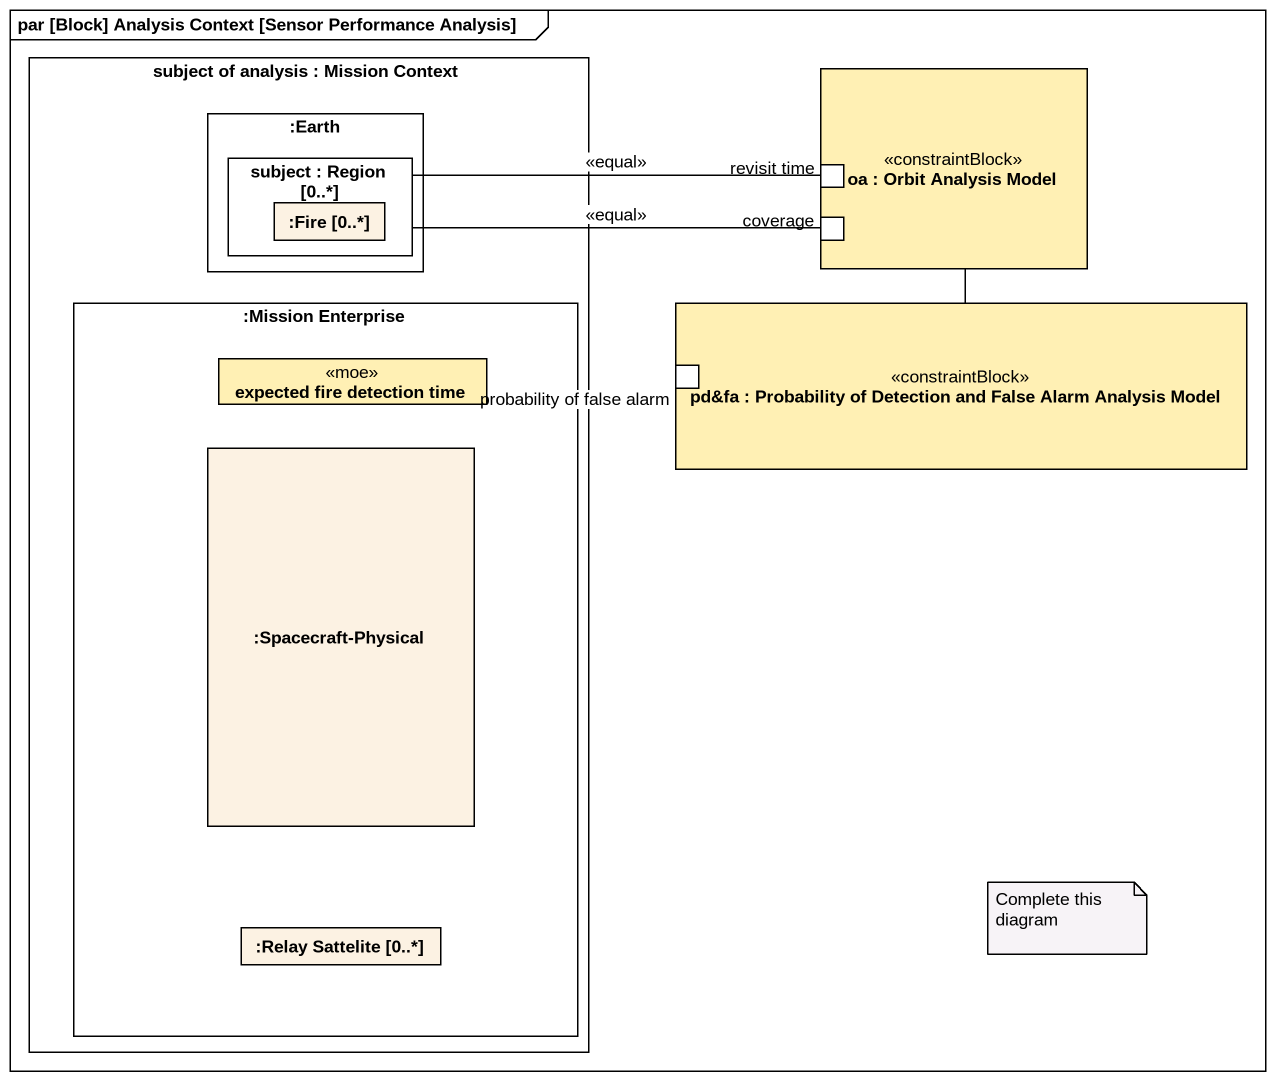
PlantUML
@startuml
mainframe par [Block] Analysis Context [Sensor Performance Analysis]
rectangle "subject of analysis : Mission Context" as subject_of_analysis {
  rectangle ":Earth" as Earth {
    rectangle "subject : Region [0..*]" as subject {
      rectangle ":Fire [0..*]" as Fire_0
    }
  }
  rectangle ":Mission Enterprise" as Mission_Enterprise {
    rectangle "expected fire detection time" as expected_fire_detection_time <<moe>> #FFF0B4
    rectangle ":Spacecraft-Physical" as Spacecraft_Physical
    rectangle ":Relay Sattelite [0..*]" as Relay_Sattelite_0
  }
}
rectangle "oa : Orbit Analysis Model" as oa <<constraintBlock>> #FFF0B4 {
  port "revisit time" as revisit_time
  port coverage
}
rectangle "pd&fa : Probability of Detection and False Alarm Analysis Model" as pd_fa <<constraintBlock>> #FFF0B4 {
  port "probability of false alarm" as probability_of_false_alarm
}
oa -- pd_fa
revisit_time -left- subject : <<equal>>
coverage -left- subject : <<equal>>
note as N1
  Complete this diagram
end note
@enduml
